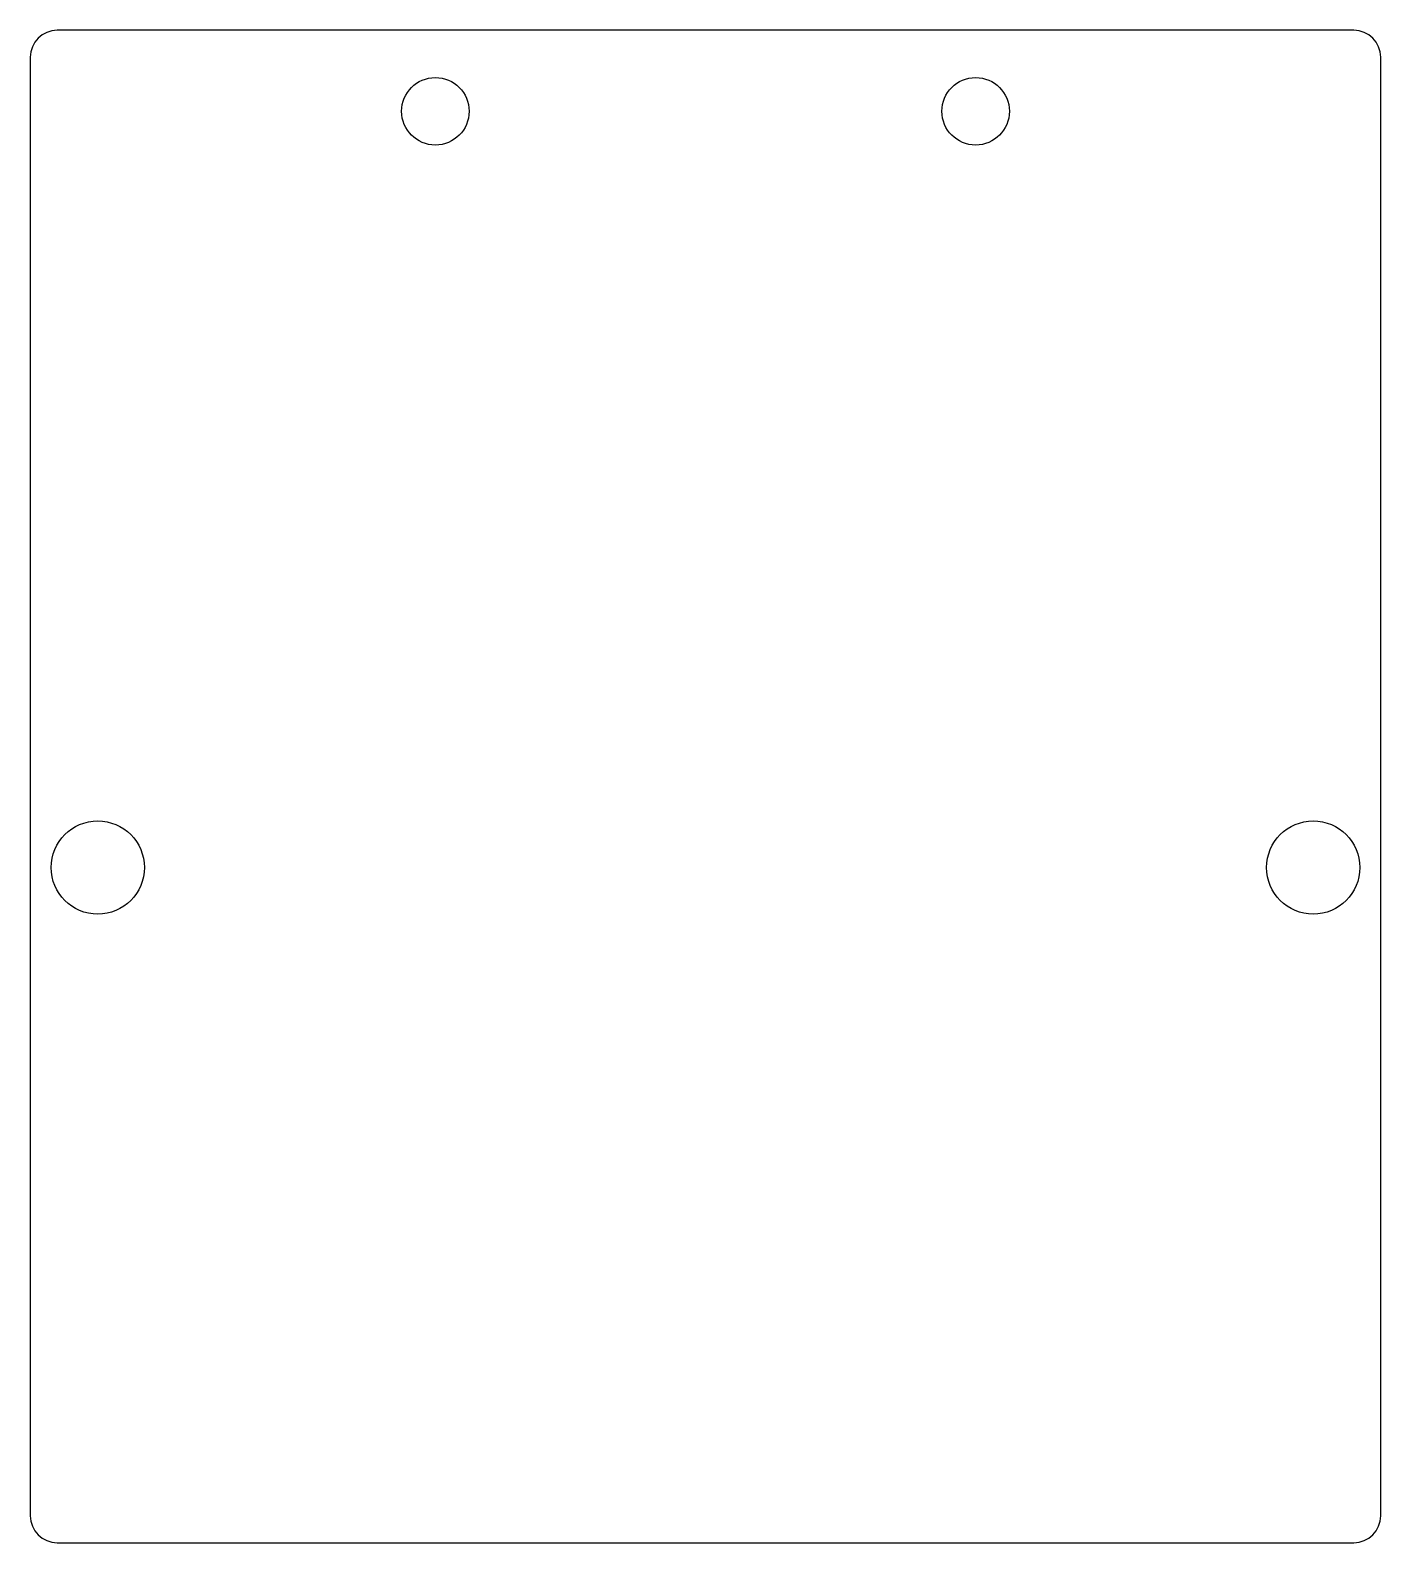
# Model space of a CAD drawing. Header units: millimetres. Extents: x 0 to 50, y -56 to 0.
import ezdxf

# ---------------------------------------------------------------- set-up
doc = ezdxf.new("R2010")
doc.units = ezdxf.units.MM

msp = doc.modelspace()

# ---------------------------------------------------------------- linework, layer by layer
at = {"color": 7, "linetype": 'Continuous', "lineweight": 25}
for p, q in [((49, 0), (1, 0)), ((0, -1), (0, -55)), ((50, -55), (50, -1)), ((1, -56), (49, -56))]:
    msp.add_line(p, q, dxfattribs=at)
for centre, radius in [((15, -3), 1.25), ((35, -3), 1.25), ((2.5, -31), 1.725), ((47.5, -31), 1.725)]:
    msp.add_circle(centre, radius, dxfattribs=at)
for centre, start, end in [((1, -1), 90, 180), ((49, -1), 0, 90), ((1, -55), 180, 270), ((49, -55), 270, 0)]:
    msp.add_arc(centre, 1, start, end, dxfattribs=at)

doc.saveas('drawing.dxf')
